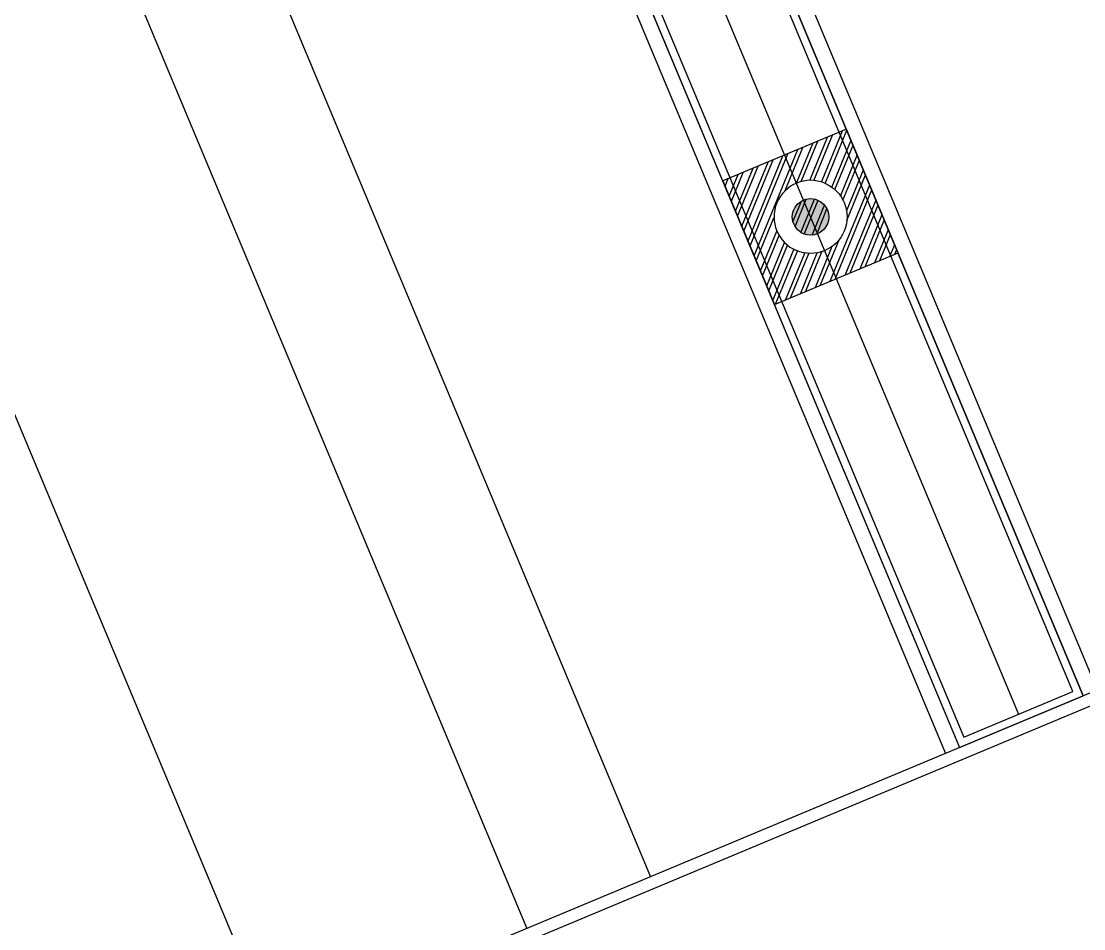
# Model space of a CAD drawing. Header units: millimetres. Extents: x 768159 to 833032, y -1374957 to -1225629.
# Drawn here: x 789314 to 791058, y -1325582 to -1324093 of the extents above; entities that cross this region are included whole.
import ezdxf
from ezdxf.xclip import XClip

# ---------------------------------------------------------------- set-up
doc = ezdxf.new("R2010")
doc.units = ezdxf.units.MM
doc.header["$LTSCALE"] = 10
doc.header["$MEASUREMENT"] = 0
doc.header["$XCLIPFRAME"] = 0
for name, color, linetype in [('I—平顶—分格线', 8, 'Continuous'), ('I—平顶—喷淋', 21, 'Continuous'), ('I—平顶—填充01(线状)', 8, 'Continuous'), ('I—平顶—暖通', 144, 'Continuous'), ('I—平顶—造型', 122, 'Continuous')]:
    doc.layers.add(name, color=color, linetype=linetype)

# ---------------------------------------------------------------- blocks, each defined once
blk = doc.blocks.new('*U1701')
for p, q in [((268.88, 80.59), (3847.12, 80.59)), ((3847.12, 80.59), (3847.12, 0)), ((273.62, 75.85), (3842.38, 75.85)), ((3842.38, 75.85), (3842.38, 4.74)), ((273.62, 40.3), (3842.38, 40.3)), ((3847.12, 0), (268.88, 0)), ((3842.38, 4.74), (273.62, 4.74))]:
    blk.add_line(p, q)
blk = doc.blocks.new('上下喷1111')
h = blk.add_hatch(color=256)
h.dxf.hatch_style = 1
edge = h.paths.add_edge_path()
edge.add_arc((0, 0), 0.5, 0, 180)
edge.add_arc((0, 0), 0.5, 180, 360)
at = {"elevation": 0}
for points in [[(-1, 0, -1), (1, 0, 0.084041)], [(-1, 0, 1), (1, 0, -0.084041)]]:
    blk.add_lwpolyline(points, format="xyb", dxfattribs=at)
blk.add_lwpolyline([(0.5, 0, 1), (-0.5, 0, 1)], format="xyb", close=True, dxfattribs=at)
blk = doc.blocks.new('4560')
at = {"layer": 'I—平顶—分格线', "color": 1}
for centre in [(-2960, -20), (-2880, -20), (-2800, -20), (-2720, -20), (-2920, -35), (-2840, -35), (-2760, -35), (-2680, -35), (-2960, -50), (-2880, -50), (-2800, -50), (-2720, -50), (-2920, -65), (-2840, -65), (-2760, -65), (-2680, -65), (-2960, -80), (-2880, -80), (-2800, -80), (-2720, -80), (-2920, -95), (-2840, -95), (-2760, -95), (-2680, -95), (-2960, -110), (-2920, -125), (-2880, -110), (-2840, -125), (-2800, -110), (-2760, -125), (-2720, -110), (-2680, -125), (-2640, -110), (-2960, -140), (-2880, -140), (-2800, -140), (-2720, -140), (-2640, -140), (-2920, -155), (-2840, -155), (-2760, -155), (-2680, -155), (-2960, -170), (-2880, -170), (-2800, -170), (-2720, -170), (-2640, -170), (-2920, -185), (-2840, -185), (-2760, -185), (-2680, -185), (-2960, -200), (-2880, -200), (-2800, -200), (-2720, -200), (-2640, -200), (-2920, -215), (-2840, -215), (-2760, -215), (-2680, -215), (-2600, -215), (-2960, -230), (-2920, -245), (-2880, -230), (-2840, -245), (-2800, -230), (-2760, -245), (-2720, -230), (-2680, -245), (-2640, -230), (-2600, -245), (-2960, -260), (-2880, -260), (-2800, -260), (-2720, -260), (-2640, -260), (-2920, -275), (-2840, -275), (-2760, -275), (-2680, -275), (-2600, -275), (-2960, -290), (-2880, -290), (-2800, -290), (-2720, -290), (-2640, -290), (-2560, -290), (-2920, -305), (-2840, -305), (-2760, -305), (-2680, -305), (-2600, -305), (-2960, -320), (-2880, -320), (-2800, -320), (-2720, -320), (-2640, -320), (-2560, -320), (-2960, -350), (-2920, -335), (-2880, -350), (-2840, -335), (-2800, -350), (-2760, -335), (-2720, -350), (-2680, -335), (-2640, -350), (-2600, -335), (-2560, -350), (-2920, -365), (-2840, -365), (-2760, -365), (-2680, -365), (-2600, -365), (-2960, -380), (-2880, -380), (-2800, -380), (-2720, -380), (-2640, -380), (-2560, -380), (-2920, -395), (-2840, -395), (-2760, -395), (-2680, -395), (-2600, -395), (-2520, -395), (-2960, -410), (-2880, -410), (-2800, -410), (-2720, -410), (-2640, -410), (-2560, -410), (-2920, -425), (-2840, -425), (-2760, -425), (-2680, -425), (-2600, -425), (-2520, -425), (-2960, -440), (-2920, -455), (-2880, -440), (-2840, -455), (-2800, -440), (-2760, -455), (-2720, -440), (-2680, -455), (-2640, -440), (-2600, -455), (-2560, -440), (-2520, -455), (-2960, -470), (-2880, -470), (-2800, -470), (-2720, -470), (-2640, -470), (-2560, -470), (-2920, -485), (-2840, -485), (-2760, -485), (-2680, -485), (-2600, -485), (-2520, -485), (-2960, -500), (-2880, -500), (-2800, -500), (-2720, -500), (-2640, -500), (-2560, -500), (-2480, -500), (-2920, -515), (-2840, -515), (-2760, -515), (-2680, -515), (-2600, -515), (-2520, -515), (-2960, -530), (-2880, -530), (-2800, -530), (-2720, -530), (-2640, -530), (-2560, -530), (-2480, -530), (-2960, -560), (-2920, -545), (-2880, -560), (-2840, -545), (-2800, -560), (-2760, -545), (-2720, -560), (-2680, -545), (-2640, -560), (-2600, -545), (-2560, -560), (-2520, -545), (-2480, -560), (-2920, -575), (-2840, -575), (-2760, -575), (-2680, -575), (-2600, -575), (-2520, -575), (-2440, -575), (-2960, -590), (-2880, -590), (-2800, -590), (-2720, -590), (-2640, -590), (-2560, -590), (-2480, -590), (-2920, -605), (-2840, -605), (-2760, -605), (-2680, -605), (-2600, -605), (-2520, -605), (-2440, -605), (-2960, -620), (-2880, -620), (-2800, -620), (-2720, -620), (-2640, -620), (-2560, -620), (-2480, -620), (-2920, -635), (-2840, -635), (-2760, -635), (-2680, -635), (-2600, -635), (-2520, -635), (-2440, -635), (-2960, -650), (-2920, -665), (-2880, -650), (-2840, -665), (-2800, -650), (-2760, -665), (-2720, -650), (-2680, -665), (-2640, -650), (-2600, -665), (-2560, -650), (-2520, -665), (-2480, -650), (-2440, -665), (-2960, -680), (-2880, -680), (-2800, -680), (-2720, -680), (-2640, -680), (-2560, -680), (-2480, -680), (-2400, -680), (-2920, -695), (-2840, -695), (-2760, -695), (-2680, -695), (-2600, -695), (-2520, -695), (-2440, -695), (-2960, -710), (-2880, -710), (-2800, -710), (-2720, -710), (-2640, -710), (-2560, -710), (-2480, -710), (-2400, -710), (-2920, -725), (-2840, -725), (-2760, -725), (-2680, -725), (-2600, -725), (-2520, -725), (-2440, -725), (-2960, -740), (-2880, -740), (-2800, -740), (-2720, -740), (-2640, -740), (-2560, -740), (-2480, -740), (-2400, -740), (-2960, -770), (-2920, -755), (-2880, -770), (-2840, -755), (-2800, -770), (-2760, -755), (-2720, -770), (-2680, -755), (-2640, -770), (-2600, -755), (-2560, -770), (-2520, -755), (-2480, -770), (-2440, -755), (-2400, -770), (-2920, -785), (-2840, -785), (-2760, -785), (-2680, -785), (-2600, -785), (-2520, -785), (-2440, -785), (-2360, -785), (-2960, -800), (-2880, -800), (-2800, -800), (-2720, -800), (-2640, -800), (-2560, -800), (-2480, -800), (-2400, -800), (-2920, -815), (-2840, -815), (-2760, -815), (-2680, -815), (-2600, -815), (-2520, -815), (-2440, -815), (-2360, -815), (-2960, -830), (-2880, -830), (-2800, -830), (-2720, -830), (-2640, -830), (-2560, -830), (-2480, -830), (-2400, -830), (-2920, -845), (-2840, -845), (-2760, -845), (-2680, -845), (-2600, -845), (-2520, -845), (-2440, -845), (-2360, -845), (-2960, -860), (-2880, -860), (-2800, -860), (-2720, -860), (-2640, -860), (-2560, -860), (-2480, -860), (-2400, -860), (-2960, -890), (-2920, -875), (-2880, -890), (-2840, -875), (-2800, -890), (-2760, -875), (-2720, -890), (-2680, -875), (-2640, -890), (-2600, -875), (-2560, -890), (-2520, -875), (-2480, -890), (-2440, -875), (-2400, -890), (-2360, -875), (-2320, -890), (-2920, -905), (-2840, -905), (-2760, -905), (-2680, -905), (-2600, -905), (-2520, -905), (-2440, -905), (-2360, -905), (-2960, -920), (-2880, -920), (-2800, -920), (-2720, -920), (-2640, -920), (-2560, -920), (-2480, -920), (-2400, -920), (-2320, -920), (-2920, -935), (-2840, -935), (-2760, -935), (-2680, -935), (-2600, -935), (-2520, -935), (-2440, -935), (-2360, -935), (-2960, -950), (-2880, -950), (-2800, -950), (-2720, -950), (-2640, -950), (-2560, -950), (-2480, -950), (-2400, -950), (-2320, -950), (-2920, -965), (-2840, -965), (-2760, -965), (-2680, -965), (-2600, -965), (-2520, -965), (-2440, -965), (-2360, -965), (-2280, -965), (-2960, -980), (-2920, -995), (-2880, -980), (-2840, -995), (-2800, -980), (-2760, -995), (-2720, -980), (-2680, -995), (-2640, -980), (-2600, -995), (-2560, -980), (-2520, -995), (-2480, -980), (-2440, -995), (-2400, -980), (-2360, -995), (-2320, -980), (-2960, -1010), (-2880, -1010), (-2800, -1010), (-2720, -1010), (-2640, -1010), (-2560, -1010), (-2480, -1010), (-2400, -1010), (-2920, -1025), (-2840, -1025), (-2760, -1025), (-2680, -1025), (-2600, -1025), (-2520, -1025), (-2440, -1025), (-2960, -1040), (-2880, -1040), (-2800, -1040), (-2720, -1040), (-2640, -1040), (-2560, -1040), (-2480, -1040), (-2920, -1055), (-2840, -1055), (-2760, -1055), (-2680, -1055), (-2600, -1055), (-2520, -1055), (-2960, -1070), (-2880, -1070), (-2800, -1070), (-2720, -1070), (-2640, -1070), (-2560, -1070), (-2960, -1100), (-2920, -1085), (-2880, -1100), (-2840, -1085), (-2800, -1100), (-2760, -1085), (-2720, -1100), (-2680, -1085), (-2640, -1100), (-2600, -1085), (-2920, -1115), (-2840, -1115), (-2760, -1115), (-2680, -1115), (-2960, -1130), (-2880, -1130), (-2800, -1130), (-2720, -1130), (-2920, -1145), (-2840, -1145), (-2760, -1145), (-2960, -1160), (-2880, -1160), (-2800, -1160), (-2920, -1175), (-2840, -1175), (-2960, -1190), (-2920, -1205), (-2880, -1190), (-2960, -1220), (-2880, -1220), (-2920, -1235), (-2840, -1235), (-2960, -1250), (-2880, -1250), (-2920, -1265), (-2840, -1265), (-2960, -1280), (-2880, -1280), (-2960, -1310), (-2920, -1295), (-2880, -1310), (-2840, -1295), (-2920, -1325), (-2840, -1325), (-2960, -1340), (-2880, -1340), (-2800, -1340), (-2920, -1355), (-2840, -1355), (-2960, -1370), (-2880, -1370), (-2800, -1370), (-2920, -1385), (-2840, -1385)]:
    blk.add_circle(centre, 3, dxfattribs=at)
blk = doc.blocks.new('30-1')
at = {"layer": 'I—平顶—分格线'}
for centre in [(-20, -835.6), (-95, -865.6), (-65, -865.6), (-35, -865.6), (-170, -895.6), (-140, -895.6), (-110, -895.6), (-80, -895.6), (-50, -895.6), (-20, -895.6), (-245, -925.6), (-215, -925.6), (-185, -925.6), (-155, -925.6), (-125, -925.6), (-95, -925.6), (-65, -925.6), (-35, -925.6), (-320, -955.6), (-290, -955.6), (-260, -955.6), (-230, -955.6), (-200, -955.6), (-170, -955.6), (-140, -955.6), (-110, -955.6), (-80, -955.6), (-50, -955.6), (-20, -955.6), (-395, -985.6), (-365, -985.6), (-335, -985.6), (-305, -985.6), (-275, -985.6), (-245, -985.6), (-215, -985.6), (-185, -985.6), (-155, -985.6), (-125, -985.6), (-95, -985.6), (-65, -985.6), (-35, -985.6), (-470, -1015.6), (-440, -1015.6), (-410, -1015.6), (-380, -1015.6), (-350, -1015.6), (-320, -1015.6), (-290, -1015.6), (-260, -1015.6), (-230, -1015.6), (-200, -1015.6), (-170, -1015.6), (-140, -1015.6), (-110, -1015.6), (-80, -1015.6), (-50, -1015.6), (-20, -1015.6), (-545, -1045.6), (-515, -1045.6), (-485, -1045.6), (-455, -1045.6), (-425, -1045.6), (-395, -1045.6), (-365, -1045.6), (-335, -1045.6), (-305, -1045.6), (-275, -1045.6), (-245, -1045.6), (-215, -1045.6), (-185, -1045.6), (-155, -1045.6), (-125, -1045.6), (-95, -1045.6), (-65, -1045.6), (-35, -1045.6), (-620, -1075.6), (-590, -1075.6), (-560, -1075.6), (-530, -1075.6), (-500, -1075.6), (-470, -1075.6), (-440, -1075.6), (-410, -1075.6), (-380, -1075.6), (-350, -1075.6), (-320, -1075.6), (-290, -1075.6), (-260, -1075.6), (-230, -1075.6), (-200, -1075.6), (-170, -1075.6), (-140, -1075.6), (-110, -1075.6), (-80, -1075.6), (-50, -1075.6), (-20, -1075.6), (-665, -1105.6), (-635, -1105.6), (-605, -1105.6), (-575, -1105.6), (-545, -1105.6), (-515, -1105.6), (-485, -1105.6), (-455, -1105.6), (-425, -1105.6), (-395, -1105.6), (-365, -1105.6), (-335, -1105.6), (-305, -1105.6), (-275, -1105.6), (-245, -1105.6), (-215, -1105.6), (-185, -1105.6), (-155, -1105.6), (-125, -1105.6), (-95, -1105.6), (-65, -1105.6), (-35, -1105.6), (-740, -1135.6), (-710, -1135.6), (-680, -1135.6), (-650, -1135.6), (-620, -1135.6), (-590, -1135.6), (-560, -1135.6), (-530, -1135.6), (-500, -1135.6), (-470, -1135.6), (-440, -1135.6), (-410, -1135.6), (-380, -1135.6), (-350, -1135.6), (-320, -1135.6), (-290, -1135.6), (-260, -1135.6), (-230, -1135.6), (-200, -1135.6), (-170, -1135.6), (-140, -1135.6), (-110, -1135.6), (-80, -1135.6), (-50, -1135.6), (-20, -1135.6), (-815, -1165.6), (-785, -1165.6), (-755, -1165.6), (-725, -1165.6), (-695, -1165.6), (-665, -1165.6), (-635, -1165.6), (-605, -1165.6), (-575, -1165.6), (-545, -1165.6), (-515, -1165.6), (-485, -1165.6), (-455, -1165.6), (-425, -1165.6), (-395, -1165.6), (-365, -1165.6), (-335, -1165.6), (-305, -1165.6), (-275, -1165.6), (-245, -1165.6), (-215, -1165.6), (-185, -1165.6), (-155, -1165.6), (-125, -1165.6), (-95, -1165.6), (-65, -1165.6), (-35, -1165.6), (-890, -1195.6), (-860, -1195.6), (-830, -1195.6), (-800, -1195.6), (-770, -1195.6), (-740, -1195.6), (-710, -1195.6), (-680, -1195.6), (-650, -1195.6), (-620, -1195.6), (-590, -1195.6), (-560, -1195.6), (-530, -1195.6), (-500, -1195.6), (-470, -1195.6), (-440, -1195.6), (-410, -1195.6), (-380, -1195.6), (-350, -1195.6), (-320, -1195.6), (-290, -1195.6), (-260, -1195.6), (-230, -1195.6), (-200, -1195.6), (-170, -1195.6), (-140, -1195.6), (-110, -1195.6), (-80, -1195.6), (-50, -1195.6), (-20, -1195.6), (-1385, -1225.6), (-965, -1225.6), (-935, -1225.6), (-905, -1225.6), (-875, -1225.6), (-845, -1225.6), (-815, -1225.6), (-785, -1225.6), (-755, -1225.6), (-725, -1225.6), (-695, -1225.6), (-665, -1225.6), (-635, -1225.6), (-605, -1225.6), (-575, -1225.6), (-545, -1225.6), (-515, -1225.6), (-485, -1225.6), (-455, -1225.6), (-425, -1225.6), (-395, -1225.6), (-365, -1225.6), (-335, -1225.6), (-305, -1225.6), (-275, -1225.6), (-245, -1225.6), (-215, -1225.6), (-185, -1225.6), (-155, -1225.6), (-125, -1225.6), (-95, -1225.6), (-65, -1225.6), (-35, -1225.6), (-1370, -1255.6), (-1040, -1255.6), (-1010, -1255.6), (-980, -1255.6), (-950, -1255.6), (-920, -1255.6), (-890, -1255.6), (-860, -1255.6), (-830, -1255.6), (-800, -1255.6), (-770, -1255.6), (-740, -1255.6), (-710, -1255.6), (-680, -1255.6), (-650, -1255.6), (-620, -1255.6), (-590, -1255.6), (-560, -1255.6), (-530, -1255.6), (-500, -1255.6), (-470, -1255.6), (-440, -1255.6), (-410, -1255.6), (-380, -1255.6), (-350, -1255.6), (-320, -1255.6), (-290, -1255.6), (-260, -1255.6), (-230, -1255.6), (-200, -1255.6), (-170, -1255.6), (-140, -1255.6), (-110, -1255.6), (-80, -1255.6), (-50, -1255.6), (-20, -1255.6), (-1385, -1285.6), (-1355, -1285.6), (-1115, -1285.6), (-1085, -1285.6), (-1055, -1285.6), (-1025, -1285.6), (-995, -1285.6), (-965, -1285.6), (-935, -1285.6), (-905, -1285.6), (-875, -1285.6), (-845, -1285.6), (-815, -1285.6), (-785, -1285.6), (-755, -1285.6), (-725, -1285.6), (-695, -1285.6), (-665, -1285.6), (-635, -1285.6), (-605, -1285.6), (-575, -1285.6), (-545, -1285.6), (-515, -1285.6), (-485, -1285.6), (-455, -1285.6), (-425, -1285.6), (-395, -1285.6), (-365, -1285.6), (-335, -1285.6), (-305, -1285.6), (-275, -1285.6), (-245, -1285.6), (-215, -1285.6), (-185, -1285.6), (-155, -1285.6), (-125, -1285.6), (-95, -1285.6), (-65, -1285.6), (-35, -1285.6), (-1370, -1315.6), (-1340, -1315.6), (-1190, -1315.6), (-1160, -1315.6), (-1130, -1315.6), (-1100, -1315.6), (-1070, -1315.6), (-1040, -1315.6), (-1010, -1315.6), (-980, -1315.6), (-950, -1315.6), (-920, -1315.6), (-890, -1315.6), (-860, -1315.6), (-830, -1315.6), (-800, -1315.6), (-770, -1315.6), (-740, -1315.6), (-710, -1315.6), (-680, -1315.6), (-650, -1315.6), (-620, -1315.6), (-590, -1315.6), (-560, -1315.6), (-530, -1315.6), (-500, -1315.6), (-470, -1315.6), (-440, -1315.6), (-410, -1315.6), (-380, -1315.6), (-350, -1315.6), (-320, -1315.6), (-290, -1315.6), (-260, -1315.6), (-230, -1315.6), (-200, -1315.6), (-170, -1315.6), (-140, -1315.6), (-110, -1315.6), (-80, -1315.6), (-50, -1315.6), (-20, -1315.6), (-1385, -1345.6), (-1355, -1345.6), (-1325, -1345.6), (-1265, -1345.6), (-1235, -1345.6), (-1205, -1345.6), (-1175, -1345.6), (-1145, -1345.6), (-1115, -1345.6), (-1085, -1345.6), (-1055, -1345.6), (-1025, -1345.6), (-995, -1345.6), (-965, -1345.6), (-935, -1345.6), (-905, -1345.6), (-875, -1345.6), (-845, -1345.6), (-815, -1345.6), (-785, -1345.6), (-755, -1345.6), (-725, -1345.6), (-695, -1345.6), (-665, -1345.6), (-635, -1345.6), (-605, -1345.6), (-575, -1345.6), (-545, -1345.6), (-515, -1345.6), (-485, -1345.6), (-455, -1345.6), (-425, -1345.6), (-395, -1345.6), (-365, -1345.6), (-335, -1345.6), (-305, -1345.6), (-275, -1345.6), (-245, -1345.6), (-215, -1345.6), (-185, -1345.6), (-155, -1345.6), (-125, -1345.6), (-95, -1345.6), (-65, -1345.6), (-35, -1345.6), (-1370, -1375.6), (-1340, -1375.6), (-1310, -1375.6), (-1280, -1375.6), (-1250, -1375.6), (-1220, -1375.6), (-1190, -1375.6), (-1160, -1375.6), (-1130, -1375.6), (-1100, -1375.6), (-1070, -1375.6), (-1040, -1375.6), (-1010, -1375.6), (-980, -1375.6), (-950, -1375.6), (-920, -1375.6), (-890, -1375.6), (-860, -1375.6), (-830, -1375.6), (-800, -1375.6), (-770, -1375.6), (-740, -1375.6), (-710, -1375.6), (-680, -1375.6), (-650, -1375.6), (-620, -1375.6), (-590, -1375.6), (-560, -1375.6), (-530, -1375.6), (-500, -1375.6), (-470, -1375.6), (-440, -1375.6), (-410, -1375.6), (-380, -1375.6), (-350, -1375.6), (-320, -1375.6), (-290, -1375.6), (-260, -1375.6), (-230, -1375.6), (-200, -1375.6), (-170, -1375.6), (-140, -1375.6), (-110, -1375.6), (-80, -1375.6), (-50, -1375.6), (-20, -1375.6), (-1385, -1405.6), (-1355, -1405.6), (-1325, -1405.6), (-1295, -1405.6), (-1265, -1405.6), (-1235, -1405.6), (-1205, -1405.6), (-1175, -1405.6), (-1145, -1405.6), (-1115, -1405.6), (-1085, -1405.6), (-1055, -1405.6), (-1025, -1405.6), (-995, -1405.6), (-965, -1405.6), (-935, -1405.6), (-905, -1405.6), (-875, -1405.6), (-845, -1405.6), (-815, -1405.6), (-785, -1405.6), (-755, -1405.6), (-725, -1405.6), (-695, -1405.6), (-665, -1405.6), (-635, -1405.6), (-605, -1405.6), (-575, -1405.6), (-545, -1405.6), (-515, -1405.6), (-485, -1405.6), (-455, -1405.6), (-425, -1405.6), (-395, -1405.6), (-365, -1405.6), (-335, -1405.6), (-305, -1405.6), (-275, -1405.6), (-245, -1405.6), (-215, -1405.6), (-185, -1405.6), (-155, -1405.6), (-125, -1405.6), (-95, -1405.6), (-65, -1405.6), (-35, -1405.6), (-1370, -1435.6), (-1340, -1435.6), (-1310, -1435.6), (-1280, -1435.6), (-1250, -1435.6), (-1220, -1435.6), (-1190, -1435.6), (-1160, -1435.6), (-1130, -1435.6), (-1100, -1435.6), (-1070, -1435.6), (-1040, -1435.6), (-1010, -1435.6), (-980, -1435.6), (-950, -1435.6), (-920, -1435.6), (-890, -1435.6), (-860, -1435.6), (-830, -1435.6), (-800, -1435.6), (-770, -1435.6), (-740, -1435.6), (-710, -1435.6), (-680, -1435.6), (-650, -1435.6), (-620, -1435.6), (-590, -1435.6), (-560, -1435.6), (-530, -1435.6), (-500, -1435.6), (-470, -1435.6), (-440, -1435.6), (-410, -1435.6), (-380, -1435.6), (-350, -1435.6), (-320, -1435.6), (-290, -1435.6), (-260, -1435.6), (-230, -1435.6), (-200, -1435.6), (-170, -1435.6), (-140, -1435.6), (-110, -1435.6), (-80, -1435.6), (-50, -1435.6), (-20, -1435.6), (-1385, -1465.6), (-1355, -1465.6), (-1325, -1465.6), (-1295, -1465.6), (-1265, -1465.6), (-1235, -1465.6), (-1205, -1465.6), (-1175, -1465.6), (-1145, -1465.6), (-1115, -1465.6), (-1085, -1465.6), (-1055, -1465.6), (-1025, -1465.6), (-995, -1465.6), (-965, -1465.6), (-935, -1465.6), (-905, -1465.6), (-875, -1465.6), (-845, -1465.6), (-815, -1465.6), (-785, -1465.6), (-755, -1465.6), (-725, -1465.6), (-695, -1465.6), (-665, -1465.6), (-635, -1465.6), (-605, -1465.6), (-575, -1465.6), (-545, -1465.6), (-515, -1465.6), (-485, -1465.6), (-455, -1465.6), (-425, -1465.6), (-395, -1465.6), (-365, -1465.6), (-335, -1465.6), (-305, -1465.6), (-275, -1465.6), (-245, -1465.6), (-215, -1465.6), (-185, -1465.6), (-155, -1465.6), (-125, -1465.6), (-95, -1465.6), (-65, -1465.6), (-35, -1465.6), (-1370, -1495.6), (-1340, -1495.6), (-1310, -1495.6), (-1280, -1495.6), (-1250, -1495.6), (-1220, -1495.6), (-1190, -1495.6), (-1160, -1495.6), (-1130, -1495.6), (-1100, -1495.6), (-1070, -1495.6), (-1040, -1495.6), (-1010, -1495.6), (-980, -1495.6), (-950, -1495.6), (-920, -1495.6), (-890, -1495.6), (-860, -1495.6), (-830, -1495.6), (-800, -1495.6), (-770, -1495.6), (-740, -1495.6), (-710, -1495.6), (-680, -1495.6), (-650, -1495.6), (-620, -1495.6), (-590, -1495.6), (-560, -1495.6), (-530, -1495.6), (-500, -1495.6), (-470, -1495.6), (-440, -1495.6), (-410, -1495.6), (-380, -1495.6), (-350, -1495.6), (-320, -1495.6), (-290, -1495.6), (-260, -1495.6), (-230, -1495.6), (-200, -1495.6), (-170, -1495.6), (-140, -1495.6), (-110, -1495.6), (-80, -1495.6), (-50, -1495.6), (-20, -1495.6), (-1385, -1525.6), (-1355, -1525.6), (-1325, -1525.6), (-1295, -1525.6), (-1265, -1525.6), (-1235, -1525.6), (-1205, -1525.6), (-1175, -1525.6), (-1145, -1525.6), (-1115, -1525.6), (-1085, -1525.6), (-1055, -1525.6), (-1025, -1525.6), (-995, -1525.6), (-965, -1525.6), (-935, -1525.6), (-905, -1525.6), (-875, -1525.6), (-845, -1525.6), (-815, -1525.6), (-785, -1525.6), (-755, -1525.6), (-725, -1525.6), (-695, -1525.6), (-665, -1525.6), (-635, -1525.6), (-605, -1525.6), (-575, -1525.6), (-545, -1525.6), (-515, -1525.6), (-485, -1525.6), (-455, -1525.6), (-425, -1525.6), (-395, -1525.6), (-365, -1525.6), (-335, -1525.6), (-305, -1525.6), (-275, -1525.6), (-245, -1525.6), (-215, -1525.6), (-185, -1525.6), (-155, -1525.6), (-125, -1525.6), (-95, -1525.6), (-65, -1525.6), (-35, -1525.6), (-1370, -1555.6), (-1340, -1555.6), (-1310, -1555.6), (-1280, -1555.6), (-1250, -1555.6), (-1220, -1555.6), (-1190, -1555.6), (-1160, -1555.6), (-1130, -1555.6), (-1100, -1555.6), (-1070, -1555.6), (-1040, -1555.6), (-1010, -1555.6), (-980, -1555.6), (-950, -1555.6), (-920, -1555.6), (-890, -1555.6), (-860, -1555.6), (-830, -1555.6), (-800, -1555.6), (-770, -1555.6), (-740, -1555.6), (-710, -1555.6), (-680, -1555.6), (-650, -1555.6), (-620, -1555.6), (-590, -1555.6), (-560, -1555.6), (-530, -1555.6), (-500, -1555.6), (-470, -1555.6), (-440, -1555.6), (-410, -1555.6), (-380, -1555.6), (-350, -1555.6), (-320, -1555.6), (-290, -1555.6), (-260, -1555.6), (-230, -1555.6), (-200, -1555.6), (-170, -1555.6), (-140, -1555.6), (-110, -1555.6), (-80, -1555.6), (-50, -1555.6), (-20, -1555.6), (-1385, -1585.6), (-1355, -1585.6), (-1325, -1585.6), (-1295, -1585.6), (-1265, -1585.6), (-1235, -1585.6), (-1205, -1585.6), (-1175, -1585.6), (-1145, -1585.6), (-1115, -1585.6), (-1085, -1585.6), (-1055, -1585.6), (-1025, -1585.6), (-995, -1585.6), (-965, -1585.6), (-935, -1585.6), (-905, -1585.6), (-875, -1585.6), (-845, -1585.6), (-815, -1585.6), (-785, -1585.6), (-755, -1585.6), (-725, -1585.6), (-695, -1585.6), (-665, -1585.6), (-635, -1585.6), (-605, -1585.6), (-575, -1585.6), (-545, -1585.6), (-515, -1585.6), (-485, -1585.6), (-455, -1585.6), (-425, -1585.6), (-395, -1585.6), (-365, -1585.6), (-335, -1585.6), (-305, -1585.6), (-275, -1585.6), (-245, -1585.6), (-215, -1585.6), (-185, -1585.6), (-155, -1585.6), (-125, -1585.6), (-95, -1585.6), (-65, -1585.6), (-35, -1585.6), (-1370, -1615.6), (-1340, -1615.6), (-1310, -1615.6), (-1280, -1615.6), (-1250, -1615.6), (-1220, -1615.6), (-1190, -1615.6), (-1160, -1615.6), (-1130, -1615.6), (-1100, -1615.6), (-1070, -1615.6), (-1040, -1615.6), (-1010, -1615.6), (-980, -1615.6), (-950, -1615.6), (-920, -1615.6), (-890, -1615.6), (-860, -1615.6), (-830, -1615.6), (-800, -1615.6), (-770, -1615.6), (-740, -1615.6), (-710, -1615.6), (-680, -1615.6), (-650, -1615.6), (-620, -1615.6), (-590, -1615.6), (-560, -1615.6), (-530, -1615.6), (-500, -1615.6), (-470, -1615.6), (-440, -1615.6), (-410, -1615.6), (-380, -1615.6), (-350, -1615.6), (-320, -1615.6), (-290, -1615.6), (-260, -1615.6), (-230, -1615.6), (-200, -1615.6), (-170, -1615.6), (-140, -1615.6), (-110, -1615.6), (-80, -1615.6), (-50, -1615.6), (-20, -1615.6), (-1385, -1645.6), (-1355, -1645.6), (-1325, -1645.6), (-1295, -1645.6), (-1265, -1645.6), (-1235, -1645.6), (-1205, -1645.6), (-1175, -1645.6), (-1145, -1645.6), (-1115, -1645.6), (-1085, -1645.6), (-1055, -1645.6), (-1025, -1645.6), (-995, -1645.6), (-965, -1645.6), (-935, -1645.6), (-905, -1645.6), (-875, -1645.6), (-845, -1645.6), (-815, -1645.6), (-785, -1645.6), (-755, -1645.6), (-725, -1645.6), (-695, -1645.6), (-665, -1645.6), (-635, -1645.6), (-605, -1645.6), (-575, -1645.6), (-545, -1645.6), (-515, -1645.6), (-485, -1645.6), (-455, -1645.6), (-425, -1645.6), (-395, -1645.6), (-365, -1645.6), (-335, -1645.6), (-305, -1645.6), (-275, -1645.6), (-245, -1645.6), (-215, -1645.6), (-185, -1645.6), (-155, -1645.6), (-125, -1645.6), (-95, -1645.6), (-65, -1645.6), (-35, -1645.6), (-1370, -1675.6), (-1340, -1675.6), (-1310, -1675.6), (-1280, -1675.6), (-1250, -1675.6), (-1220, -1675.6), (-1190, -1675.6), (-1160, -1675.6), (-1130, -1675.6), (-1100, -1675.6), (-1070, -1675.6), (-1040, -1675.6), (-1010, -1675.6), (-980, -1675.6), (-950, -1675.6), (-920, -1675.6), (-890, -1675.6), (-860, -1675.6), (-830, -1675.6), (-800, -1675.6), (-770, -1675.6), (-740, -1675.6), (-710, -1675.6), (-680, -1675.6), (-650, -1675.6), (-620, -1675.6), (-590, -1675.6), (-560, -1675.6), (-530, -1675.6), (-500, -1675.6), (-470, -1675.6), (-440, -1675.6), (-410, -1675.6), (-380, -1675.6), (-350, -1675.6), (-320, -1675.6), (-290, -1675.6), (-260, -1675.6), (-230, -1675.6), (-200, -1675.6), (-170, -1675.6), (-140, -1675.6), (-110, -1675.6), (-80, -1675.6), (-50, -1675.6), (-20, -1675.6), (-1385, -1705.6), (-1355, -1705.6), (-1325, -1705.6), (-1295, -1705.6), (-1265, -1705.6), (-1235, -1705.6), (-1205, -1705.6), (-1175, -1705.6), (-1145, -1705.6), (-1115, -1705.6), (-1085, -1705.6), (-1055, -1705.6), (-1025, -1705.6), (-995, -1705.6), (-965, -1705.6), (-935, -1705.6), (-905, -1705.6), (-875, -1705.6), (-845, -1705.6), (-815, -1705.6), (-785, -1705.6), (-755, -1705.6), (-725, -1705.6), (-695, -1705.6), (-665, -1705.6), (-635, -1705.6), (-605, -1705.6), (-575, -1705.6), (-545, -1705.6), (-515, -1705.6), (-485, -1705.6), (-455, -1705.6), (-425, -1705.6), (-395, -1705.6), (-365, -1705.6), (-335, -1705.6), (-305, -1705.6), (-275, -1705.6), (-245, -1705.6), (-215, -1705.6), (-185, -1705.6), (-155, -1705.6), (-125, -1705.6), (-95, -1705.6), (-65, -1705.6), (-35, -1705.6), (-1370, -1735.6), (-1340, -1735.6), (-1310, -1735.6), (-1280, -1735.6), (-1250, -1735.6), (-1220, -1735.6), (-1190, -1735.6), (-1160, -1735.6), (-1130, -1735.6), (-1100, -1735.6), (-1070, -1735.6), (-1040, -1735.6), (-1010, -1735.6), (-980, -1735.6), (-950, -1735.6), (-920, -1735.6), (-890, -1735.6), (-860, -1735.6), (-830, -1735.6), (-800, -1735.6), (-770, -1735.6), (-740, -1735.6), (-710, -1735.6), (-680, -1735.6), (-650, -1735.6), (-620, -1735.6), (-590, -1735.6), (-560, -1735.6), (-530, -1735.6), (-500, -1735.6), (-470, -1735.6), (-440, -1735.6), (-410, -1735.6), (-380, -1735.6), (-350, -1735.6), (-320, -1735.6), (-290, -1735.6), (-260, -1735.6), (-230, -1735.6), (-200, -1735.6), (-170, -1735.6), (-140, -1735.6), (-110, -1735.6), (-80, -1735.6), (-50, -1735.6), (-20, -1735.6), (-1385, -1765.6), (-1355, -1765.6), (-1325, -1765.6), (-1295, -1765.6), (-1265, -1765.6), (-1235, -1765.6), (-1205, -1765.6), (-1175, -1765.6), (-1145, -1765.6), (-1115, -1765.6), (-1085, -1765.6), (-1055, -1765.6), (-1025, -1765.6), (-995, -1765.6), (-965, -1765.6), (-935, -1765.6), (-905, -1765.6), (-875, -1765.6), (-845, -1765.6), (-815, -1765.6), (-785, -1765.6), (-755, -1765.6), (-725, -1765.6), (-695, -1765.6), (-665, -1765.6), (-635, -1765.6), (-605, -1765.6), (-575, -1765.6), (-545, -1765.6), (-515, -1765.6), (-485, -1765.6), (-455, -1765.6), (-425, -1765.6), (-395, -1765.6), (-365, -1765.6), (-335, -1765.6), (-305, -1765.6), (-275, -1765.6), (-245, -1765.6), (-215, -1765.6), (-185, -1765.6), (-155, -1765.6), (-125, -1765.6), (-95, -1765.6), (-65, -1765.6), (-35, -1765.6), (-1370, -1795.6), (-1340, -1795.6), (-1310, -1795.6), (-1280, -1795.6), (-1250, -1795.6), (-1220, -1795.6), (-1190, -1795.6), (-1160, -1795.6), (-1130, -1795.6), (-1100, -1795.6), (-1070, -1795.6), (-1040, -1795.6), (-1010, -1795.6), (-980, -1795.6), (-950, -1795.6), (-920, -1795.6), (-890, -1795.6), (-860, -1795.6), (-830, -1795.6), (-800, -1795.6), (-770, -1795.6), (-740, -1795.6), (-710, -1795.6), (-680, -1795.6), (-650, -1795.6), (-620, -1795.6), (-590, -1795.6), (-560, -1795.6), (-530, -1795.6), (-500, -1795.6), (-470, -1795.6), (-440, -1795.6), (-410, -1795.6), (-380, -1795.6), (-350, -1795.6), (-320, -1795.6), (-290, -1795.6), (-260, -1795.6), (-230, -1795.6), (-200, -1795.6), (-170, -1795.6), (-140, -1795.6), (-110, -1795.6), (-80, -1795.6), (-50, -1795.6), (-20, -1795.6), (-1385, -1825.6), (-1355, -1825.6), (-1325, -1825.6), (-1295, -1825.6), (-1265, -1825.6), (-1235, -1825.6), (-1205, -1825.6), (-1175, -1825.6), (-1145, -1825.6), (-1115, -1825.6), (-1085, -1825.6), (-1055, -1825.6), (-1025, -1825.6), (-995, -1825.6), (-965, -1825.6), (-935, -1825.6), (-905, -1825.6), (-875, -1825.6), (-845, -1825.6), (-815, -1825.6), (-785, -1825.6), (-755, -1825.6), (-725, -1825.6), (-695, -1825.6), (-665, -1825.6), (-635, -1825.6), (-605, -1825.6), (-575, -1825.6), (-545, -1825.6), (-515, -1825.6), (-485, -1825.6), (-455, -1825.6), (-425, -1825.6), (-395, -1825.6), (-365, -1825.6), (-335, -1825.6), (-305, -1825.6), (-275, -1825.6), (-245, -1825.6), (-215, -1825.6), (-185, -1825.6), (-155, -1825.6), (-125, -1825.6), (-95, -1825.6), (-65, -1825.6), (-35, -1825.6), (-1370, -1855.6), (-1340, -1855.6), (-1310, -1855.6), (-1280, -1855.6), (-1250, -1855.6), (-1220, -1855.6), (-1190, -1855.6), (-1160, -1855.6), (-1130, -1855.6), (-1100, -1855.6), (-1070, -1855.6), (-1040, -1855.6), (-1010, -1855.6), (-980, -1855.6), (-950, -1855.6), (-920, -1855.6), (-890, -1855.6), (-860, -1855.6), (-830, -1855.6), (-800, -1855.6), (-770, -1855.6), (-740, -1855.6), (-710, -1855.6), (-680, -1855.6), (-650, -1855.6), (-620, -1855.6), (-590, -1855.6), (-560, -1855.6), (-530, -1855.6), (-500, -1855.6), (-470, -1855.6), (-440, -1855.6), (-410, -1855.6), (-380, -1855.6), (-350, -1855.6), (-320, -1855.6), (-290, -1855.6), (-260, -1855.6), (-230, -1855.6), (-200, -1855.6), (-170, -1855.6), (-140, -1855.6), (-110, -1855.6), (-80, -1855.6), (-50, -1855.6), (-20, -1855.6), (-1385, -1885.6), (-1355, -1885.6), (-1325, -1885.6), (-1295, -1885.6), (-1265, -1885.6), (-1235, -1885.6), (-1205, -1885.6), (-1175, -1885.6), (-1145, -1885.6), (-1115, -1885.6), (-1085, -1885.6), (-1055, -1885.6), (-1025, -1885.6), (-995, -1885.6), (-965, -1885.6), (-935, -1885.6), (-905, -1885.6), (-875, -1885.6), (-845, -1885.6), (-815, -1885.6), (-785, -1885.6), (-755, -1885.6), (-725, -1885.6), (-695, -1885.6), (-665, -1885.6), (-635, -1885.6), (-605, -1885.6), (-575, -1885.6), (-545, -1885.6), (-515, -1885.6), (-485, -1885.6), (-455, -1885.6), (-425, -1885.6), (-395, -1885.6), (-365, -1885.6), (-335, -1885.6), (-305, -1885.6), (-275, -1885.6), (-245, -1885.6), (-215, -1885.6), (-185, -1885.6), (-155, -1885.6), (-125, -1885.6), (-95, -1885.6), (-65, -1885.6), (-35, -1885.6), (-1370, -1915.6), (-1340, -1915.6), (-1310, -1915.6), (-1280, -1915.6), (-1250, -1915.6), (-1220, -1915.6), (-1190, -1915.6), (-1160, -1915.6), (-1130, -1915.6), (-1100, -1915.6), (-1070, -1915.6), (-1040, -1915.6), (-1010, -1915.6), (-980, -1915.6), (-950, -1915.6), (-920, -1915.6), (-890, -1915.6), (-860, -1915.6), (-830, -1915.6), (-800, -1915.6), (-770, -1915.6), (-740, -1915.6), (-710, -1915.6), (-680, -1915.6), (-650, -1915.6), (-620, -1915.6), (-590, -1915.6), (-560, -1915.6), (-530, -1915.6), (-500, -1915.6), (-470, -1915.6), (-440, -1915.6), (-410, -1915.6), (-380, -1915.6), (-350, -1915.6), (-320, -1915.6), (-290, -1915.6), (-260, -1915.6), (-230, -1915.6), (-200, -1915.6), (-170, -1915.6), (-140, -1915.6), (-110, -1915.6), (-80, -1915.6), (-50, -1915.6), (-20, -1915.6), (-1385, -1945.6), (-1355, -1945.6), (-1325, -1945.6), (-1295, -1945.6), (-1265, -1945.6), (-1235, -1945.6), (-1205, -1945.6), (-1175, -1945.6), (-1145, -1945.6), (-1115, -1945.6), (-1085, -1945.6), (-1055, -1945.6), (-1025, -1945.6), (-995, -1945.6), (-965, -1945.6), (-935, -1945.6), (-905, -1945.6), (-875, -1945.6), (-845, -1945.6), (-815, -1945.6), (-785, -1945.6), (-755, -1945.6), (-725, -1945.6), (-695, -1945.6), (-665, -1945.6), (-635, -1945.6), (-605, -1945.6), (-575, -1945.6), (-545, -1945.6), (-515, -1945.6), (-485, -1945.6), (-455, -1945.6), (-425, -1945.6), (-395, -1945.6), (-365, -1945.6), (-335, -1945.6), (-305, -1945.6), (-275, -1945.6), (-245, -1945.6), (-215, -1945.6), (-185, -1945.6), (-155, -1945.6), (-125, -1945.6), (-95, -1945.6), (-65, -1945.6), (-35, -1945.6), (-1370, -1975.6), (-1340, -1975.6), (-1310, -1975.6), (-1280, -1975.6), (-1250, -1975.6), (-1220, -1975.6), (-1190, -1975.6), (-1160, -1975.6), (-1130, -1975.6), (-1100, -1975.6), (-1070, -1975.6), (-1040, -1975.6), (-1010, -1975.6), (-980, -1975.6), (-950, -1975.6), (-920, -1975.6), (-890, -1975.6), (-860, -1975.6), (-830, -1975.6), (-800, -1975.6), (-770, -1975.6), (-740, -1975.6), (-710, -1975.6), (-680, -1975.6), (-650, -1975.6), (-620, -1975.6), (-590, -1975.6), (-560, -1975.6), (-530, -1975.6), (-500, -1975.6), (-470, -1975.6), (-440, -1975.6), (-410, -1975.6), (-380, -1975.6), (-350, -1975.6), (-320, -1975.6), (-290, -1975.6), (-260, -1975.6), (-230, -1975.6), (-200, -1975.6), (-170, -1975.6), (-140, -1975.6), (-110, -1975.6), (-80, -1975.6), (-50, -1975.6), (-20, -1975.6), (-1385, -2005.6), (-1355, -2005.6), (-1325, -2005.6), (-1295, -2005.6), (-1265, -2005.6), (-1235, -2005.6), (-1205, -2005.6), (-1175, -2005.6), (-1145, -2005.6), (-1115, -2005.6), (-1085, -2005.6), (-1055, -2005.6), (-1025, -2005.6), (-995, -2005.6), (-965, -2005.6), (-935, -2005.6), (-905, -2005.6), (-875, -2005.6), (-845, -2005.6), (-815, -2005.6), (-785, -2005.6), (-755, -2005.6), (-725, -2005.6), (-695, -2005.6), (-665, -2005.6), (-635, -2005.6), (-605, -2005.6), (-575, -2005.6), (-545, -2005.6), (-515, -2005.6), (-485, -2005.6), (-455, -2005.6), (-425, -2005.6), (-395, -2005.6), (-365, -2005.6), (-335, -2005.6), (-305, -2005.6), (-275, -2005.6), (-245, -2005.6), (-215, -2005.6), (-185, -2005.6), (-155, -2005.6), (-125, -2005.6), (-95, -2005.6), (-65, -2005.6), (-35, -2005.6), (-1370, -2035.6), (-1340, -2035.6), (-1310, -2035.6), (-1280, -2035.6), (-1250, -2035.6), (-1220, -2035.6), (-1190, -2035.6), (-1160, -2035.6), (-1130, -2035.6), (-1100, -2035.6), (-1070, -2035.6), (-1040, -2035.6), (-1010, -2035.6), (-980, -2035.6), (-950, -2035.6), (-920, -2035.6), (-890, -2035.6), (-860, -2035.6), (-830, -2035.6), (-800, -2035.6), (-770, -2035.6), (-740, -2035.6), (-710, -2035.6), (-680, -2035.6), (-650, -2035.6), (-620, -2035.6), (-590, -2035.6), (-560, -2035.6), (-530, -2035.6), (-500, -2035.6), (-470, -2035.6), (-440, -2035.6), (-410, -2035.6), (-380, -2035.6), (-350, -2035.6), (-320, -2035.6), (-290, -2035.6), (-260, -2035.6), (-230, -2035.6), (-200, -2035.6), (-170, -2035.6), (-140, -2035.6), (-110, -2035.6), (-80, -2035.6), (-50, -2035.6), (-20, -2035.6), (-1385, -2065.6), (-1355, -2065.6), (-1325, -2065.6), (-1295, -2065.6), (-1265, -2065.6), (-1235, -2065.6), (-1205, -2065.6), (-1175, -2065.6), (-1145, -2065.6), (-1115, -2065.6), (-1085, -2065.6), (-1055, -2065.6), (-1025, -2065.6), (-995, -2065.6), (-965, -2065.6), (-935, -2065.6), (-905, -2065.6), (-875, -2065.6), (-845, -2065.6), (-815, -2065.6), (-785, -2065.6), (-755, -2065.6), (-725, -2065.6), (-695, -2065.6), (-665, -2065.6), (-635, -2065.6), (-605, -2065.6), (-575, -2065.6), (-545, -2065.6), (-515, -2065.6), (-485, -2065.6), (-455, -2065.6), (-425, -2065.6), (-395, -2065.6), (-365, -2065.6), (-335, -2065.6), (-305, -2065.6), (-275, -2065.6), (-245, -2065.6), (-215, -2065.6), (-185, -2065.6), (-155, -2065.6), (-125, -2065.6), (-95, -2065.6), (-65, -2065.6), (-35, -2065.6), (-1370, -2095.6), (-1340, -2095.6), (-1310, -2095.6), (-1280, -2095.6), (-1250, -2095.6), (-1220, -2095.6), (-1190, -2095.6), (-1160, -2095.6), (-1130, -2095.6), (-1100, -2095.6), (-1070, -2095.6), (-1040, -2095.6), (-1010, -2095.6), (-980, -2095.6), (-950, -2095.6), (-920, -2095.6), (-890, -2095.6), (-860, -2095.6), (-830, -2095.6), (-800, -2095.6), (-770, -2095.6), (-740, -2095.6), (-710, -2095.6), (-680, -2095.6), (-650, -2095.6), (-620, -2095.6), (-590, -2095.6), (-560, -2095.6), (-530, -2095.6), (-500, -2095.6), (-470, -2095.6), (-440, -2095.6), (-410, -2095.6), (-380, -2095.6), (-350, -2095.6), (-320, -2095.6), (-290, -2095.6), (-260, -2095.6), (-230, -2095.6), (-200, -2095.6), (-170, -2095.6), (-140, -2095.6), (-110, -2095.6), (-80, -2095.6), (-50, -2095.6), (-20, -2095.6)]:
    blk.add_circle(centre, 3, dxfattribs=at)

msp = doc.modelspace()

# ---------------------------------------------------------------- hatches: boundary and pattern name
at = {"layer": 'I—平顶—填充01(线状)', "extrusion": (0.000109945, 4.5974e-05, 1)}
h = msp.add_hatch(dxfattribs=at)
h.set_pattern_fill('ANSI32', color=256, scale=50, angle=0.0069)
h.set_pattern_definition([(67.69612, (787885.104, -1347098.302), (-17.3472, 7.115979), []), (67.69612, (787893.258, -1347094.892), (-17.3472, 7.115979), [])])
h.paths.add_polyline_path([(790550.3, -1324557.7), (790753.3, -1324472.8), (790668.4, -1324269.9), (790465.5, -1324354.7)])
edge = h.paths.add_edge_path(flags=16)
edge.add_arc((790609.3, -1324413.8), 60, 67.2403, 247.2403)
edge = h.paths.add_edge_path(flags=16)
edge.add_arc((790609.3, -1324413.8), 60, -112.7597, 67.2403, ccw=False)
edge = h.paths.add_edge_path(flags=16)
edge.add_arc((790609.3, -1324413.8), 30, 67.2403, 247.2403, ccw=False)
edge.add_arc((790609.3, -1324413.8), 30, -112.7597, 67.2403, ccw=False)

# ---------------------------------------------------------------- linework, layer by layer
at = {"layer": 'I—平顶—分格线', "extrusion": (0.000109945, 4.5974e-05, 1), "elevation": 26.2}
for points in [[(792348.5, -1324659.4), (788577.2, -1315641.2)], [(786577.9, -1316485), (790346.5, -1325496.6)], [(786374.9, -1316569.9), (790143.5, -1325581.5)]]:
    msp.add_lwpolyline(points, dxfattribs=at)
at = {"layer": 'I—平顶—造型', "extrusion": (0.000109945, 4.5974e-05, 1)}
for p, q in [((787288.3, -1316188, 52.3), (791056.9, -1325199.5, -52.1)), ((787311.4, -1316178.4, 52.3), (791080, -1325189.9, -52.1)), ((787062.3, -1316282.5, 52.3), (790830.9, -1325294.1, -52.1)), ((789712.9, -1325718.2, -51.6), (785957, -1316736.9, -51.6))]:
    msp.add_line(p, q, dxfattribs=at)
for points, elevation in [([(787085.2, -1316273), (790854.1, -1325284.3)], -25.6), ([(789834.2, -1325710.9), (794867.1, -1323606.1)], 26.2), ([(789841.9, -1325729.3), (794874.8, -1323624.6)], 26.2)]:
    msp.add_lwpolyline(points, dxfattribs=dict(at, elevation=elevation))
at = {"layer": 'I—平顶—造型', "extrusion": (0.000109945, 4.5974e-05, 1), "elevation": 26.4}
msp.add_lwpolyline([(790550.3, -1324557.7), (790753.3, -1324472.8), (790668.4, -1324269.9), (790465.5, -1324354.7)], close=True, dxfattribs=at)

# ---------------------------------------------------------------- block references
at = {"layer": 'I—平顶—分格线', "extrusion": (-0.000109945, -4.5974e-05, -1)}
ref = msp.add_blockref('4560', (-790815.8, -1320994.5, -26.2), dxfattribs=dict(at, zscale=-0.9999999999999996, rotation=67.30579002689106))
XClip(ref).set_block_clipping_path([(753650.0443436573, -561218.5632985032), (753347.2191341089, -558225.5933998154), (754715.2416007863, -558087.178478553), (755018.0668103348, -561080.1483772408)])
ref = msp.add_blockref('4560', (-789325.9, -1321617.5, -26.2), dxfattribs=dict(at, zscale=-0.9999999999999996, rotation=67.30579002689106))
XClip(ref).set_block_clipping_path([(752859.4529204122, -559687.22310992), (752559.3050039844, -556720.7142107364), (753081.6332551464, -556667.8656460976), (753381.7811715744, -559634.3745452812)])
ref = msp.add_blockref('30-1', (-792789.5, -1325714, -26.2), dxfattribs=dict(at, zscale=-0.9999999999999996, rotation=157.3057900268911))
XClip(ref).set_block_clipping_path([(-558254.1997784941, -758435.7394012052), (-557297.7246603394, -758338.9643624017), (-557159.3097280831, -759706.9869377378), (-558115.7848462377, -759803.7619765413)])
ref = msp.add_blockref('30-1', (-791299.6, -1326337.1, -26.2), dxfattribs=dict(at, zscale=-0.9999999999999996, rotation=157.3057900268911))
XClip(ref).set_block_clipping_path([(-556707.4829611038, -757673.5853783059), (-555732.9413613211, -757574.9823939267), (-555680.0924436176, -758097.3141345985), (-556654.6340434003, -758195.9171189776)])
at = {"layer": 'I—平顶—喷淋', "extrusion": (0.000109935, 4.59849e-05, 1), "xscale": -60.00000000000081, "yscale": 60.00000000000077, "zscale": 60.0000000000008, "rotation": 67.24028845254094}
msp.add_blockref('上下喷1111', (790609.4, -1324413.8, 26.4), dxfattribs=at)
at = {"layer": 'I—平顶—暖通', "extrusion": (0.000109945, 4.5974e-05, 1), "xscale": -2.729779411674138, "yscale": 2.72977941167414, "zscale": 2.729779411674135, "rotation": 112.6958107506439}
msp.add_blockref('*U1701', (787005, -1315510.9, -25.6), dxfattribs=at)

doc.saveas('drawing.dxf')
